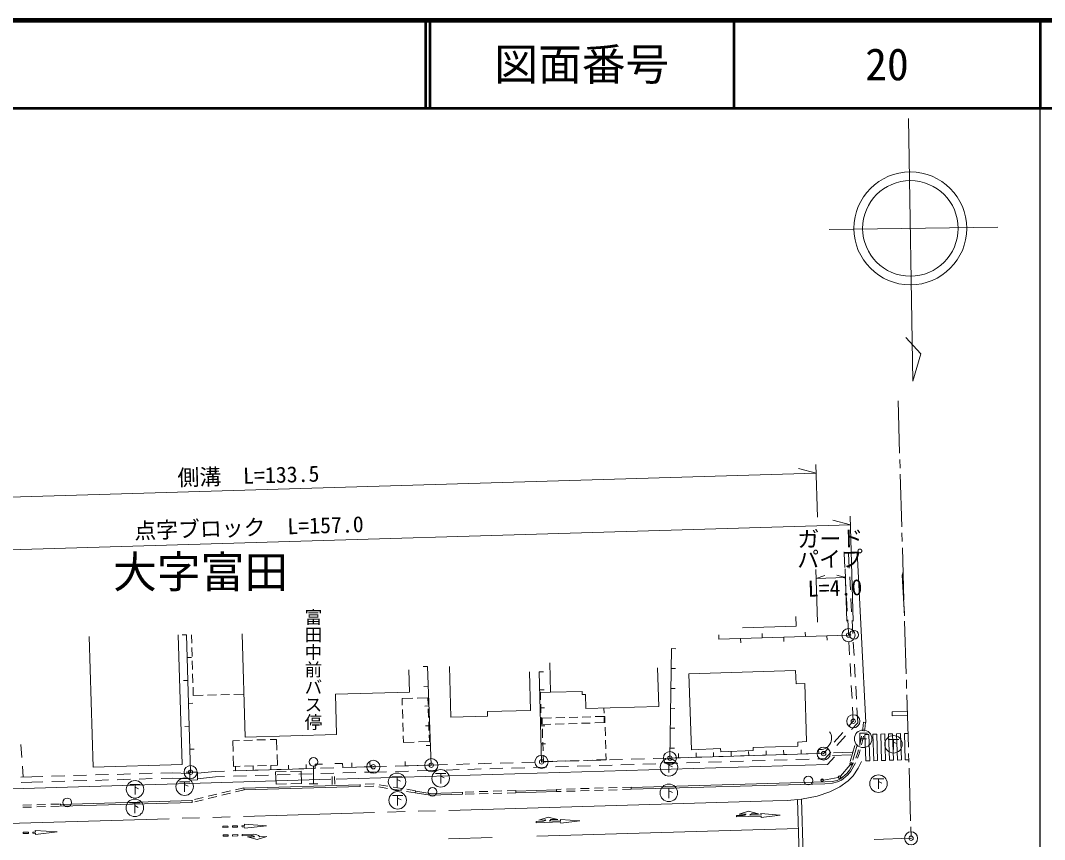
# Model space of a CAD drawing. Units: millimetres at full size, sheet at 1:1000; details may follow other scales. Extents: x 40000 to 680000, y 20000 to 380000.
# Drawn here: x 462478 to 579500, y 286456 to 380000 of the extents above; entities that cross this region are included whole.
import ezdxf
from ezdxf.enums import TextEntityAlignment as Align

# ---------------------------------------------------------------- set-up
doc = ezdxf.new("R2010")
doc.units = ezdxf.units.MM
doc.header["$LTSCALE"] = 1000
doc.header["$PDMODE"] = 32
doc.header["$PDSIZE"] = 500
doc.linetypes.add('CHAIN', pattern=[18.5, 12, -1.5, 3.5, -1.5])
for name, color, linetype, lineweight in [('M-BGD', 7, 'Continuous', 13), ('M-BGD-EXST', 7, 'Continuous', 13), ('M-BMK', 2, 'CHAIN', 13), ('M-BMK-ROW', 30, 'Continuous', 13), ('M-BMK-SRVR', 3, 'Continuous', 13), ('M-STR-HTXT', 7, 'Continuous', 13), ('M-STR-STRC', 7, 'Continuous', 13), ('M-TTL', 2, 'Continuous', 140), ('M-TTL-BAND', 7, 'Continuous', 25), ('M-TTL-LINE', 7, 'Continuous', 50)]:
    doc.layers.add(name, color=color, linetype=linetype, lineweight=lineweight)
doc.layers.add('M-BMK-HTXT', color=7, linetype='Continuous')
doc.layers.add('M-TTL-TXT', color=7, linetype='Continuous')
doc.styles.add('@ＭＳ ゴシック', font='')
doc.styles.add('ＭＳ ゴシック', font='')
doc.styles.get('@ＭＳ ゴシック').set_extended_font_data('@MS Gothic')
doc.styles.get('ＭＳ ゴシック').set_extended_font_data('MS Gothic')

msp = doc.modelspace()

# ---------------------------------------------------------------- linework, layer by layer
at = {"layer": 'M-BGD'}
for p, q in [((556588, 319139), (556676, 317541)), ((557087, 319167), (557181, 317463)), ((556731, 316543), (556813, 315045)), ((557236, 316465), (557318, 314967)), ((556868, 314046), (556951, 312549)), ((557373, 313969), (557456, 312471)), ((551105, 310831), (551070, 311928)), ((557006, 311550), (557088, 310052)), ((557511, 311472), (557593, 309975)), ((551105, 310831), (544970, 310633)), ((552167, 309649), (552152, 310149)), ((557104, 309802), (557088, 310302)), ((481446, 309845), (480946, 309830)), ((481446, 309845), (481919, 294155)), ((482050, 308866), (482021, 309840)), ((488138, 298147), (487798, 309929)), ((542295, 309344), (542279, 309844)), ((557104, 309802), (542295, 309344)), ((544763, 309420), (544778, 308921)), ((547231, 309497), (547216, 309996)), ((549699, 309573), (549715, 309073)), ((554635, 309726), (554651, 309226)), ((557143, 309054), (557226, 307556)), ((557648, 308976), (557731, 307478)), ((482093, 307367), (482064, 308367)), ((536856, 308257), (537356, 308250)), ((481525, 307230), (482024, 307245)), ((482136, 305868), (482107, 306867)), ((523034, 303286), (522952, 306641)), ((506947, 303296), (506875, 305847)), ((508994, 306224), (508495, 306205)), ((508994, 306224), (509425, 294948)), ((511658, 300434), (511487, 306200)), ((520777, 301199), (520651, 305621)), ((521757, 305610), (522257, 305623)), ((521757, 305610), (522257, 305623)), ((522020, 295319), (521757, 305610)), ((535415, 301645), (535288, 306075)), ((536826, 305984), (537326, 305978)), ((551057, 305774), (538838, 305394)), ((551057, 305774), (551105, 304233)), ((557280, 306558), (557363, 305060)), ((557786, 306480), (557868, 304982)), ((481603, 304615), (481104, 304600)), ((482180, 304368), (482151, 305368)), ((539148, 296713), (538838, 305394)), ((552108, 304263), (551105, 304233)), ((482222, 302895), (482194, 303868)), ((498463, 303056), (506947, 303296)), ((509080, 303969), (508581, 303950)), ((521810, 303552), (522310, 303565)), ((523034, 303286), (521887, 303258)), ((521912, 302417), (521887, 303248)), ((536796, 303711), (537296, 303705)), ((557418, 304062), (557500, 302564)), ((557923, 303984), (558005, 302486)), ((481682, 302000), (482182, 302015)), ((483360, 302927), (482222, 302895)), ((484859, 302971), (483860, 302942)), ((486359, 303014), (485359, 302985)), ((487996, 303061), (486858, 303028)), ((498597, 298449), (498463, 303056)), ((506081, 302542), (507307, 302584)), ((506106, 301791), (506081, 302542)), ((507806, 302601), (509032, 302643)), ((509032, 302643), (509058, 301892)), ((506158, 300292), (506124, 301291)), ((509167, 301714), (508667, 301694)), ((509075, 301393), (509110, 300393)), ((515833, 301058), (520777, 301199)), ((515848, 300557), (515833, 301058)), ((521862, 301494), (522362, 301506)), ((521957, 300918), (521927, 301918)), ((529163, 300885), (529145, 301465)), ((536765, 301439), (537265, 301432)), ((557555, 301565), (557643, 299967)), ((558060, 301488), (558154, 299784)), ((506209, 298793), (506175, 299792)), ((509127, 299894), (509161, 298894)), ((511658, 300434), (515848, 300557)), ((521997, 299588), (521972, 300418)), ((521997, 299588), (523097, 299621)), ((522079, 300304), (523165, 300336)), ((522101, 299581), (522079, 300304)), ((523597, 299636), (524596, 299666)), ((523665, 300351), (524665, 300381)), ((525096, 299681), (526096, 299711)), ((525165, 300396), (526164, 300426)), ((526596, 299726), (527595, 299756)), ((526664, 300441), (527663, 300471)), ((528095, 299771), (529195, 299804)), ((528163, 300486), (529250, 300518)), ((529195, 299804), (529178, 300385)), ((529250, 300518), (529271, 299796)), ((557136, 299414), (557643, 299967)), ((557452, 299020), (558154, 299784)), ((558831, 299852), (558753, 299099)), ((559030, 299832), (558831, 299852)), ((559030, 299832), (558951, 299071)), ((481761, 299385), (481261, 299370)), ((488138, 298147), (498597, 298449)), ((509253, 299458), (508753, 299439)), ((521915, 299435), (522415, 299448)), ((522146, 298082), (522116, 299081)), ((529286, 299296), (529316, 298296)), ((536735, 299166), (537235, 299159)), ((555444, 297573), (556459, 298678)), ((559270, 298584), (558395, 298584)), ((558395, 298584), (558395, 297209)), ((558753, 299099), (558710, 298860)), ((558951, 299071), (558909, 298839)), ((462628, 295818), (462515, 297313)), ((486735, 297744), (487495, 297766)), ((486735, 297744), (486771, 296523)), ((487995, 297780), (488994, 297809)), ((489494, 297823), (490494, 297852)), ((490994, 297867), (491753, 297889)), ((491789, 296668), (491753, 297889)), ((506252, 297542), (506227, 298293)), ((507478, 297584), (506252, 297542)), ((509204, 297644), (507978, 297601)), ((509178, 298394), (509204, 297644)), ((521967, 297377), (522467, 297390)), ((522190, 296582), (522160, 297582)), ((529331, 297797), (529361, 296797)), ((555761, 297178), (556775, 298283)), ((558509, 297751), (558388, 297294)), ((558395, 297959), (559145, 297959)), ((558603, 298270), (558509, 297751)), ((558704, 297707), (558590, 297273)), ((558802, 298249), (558704, 297707)), ((481840, 296770), (482340, 296785)), ((491838, 294947), (491803, 296168)), ((509339, 297203), (508839, 297184)), ((522227, 295360), (522205, 296083)), ((529376, 296297), (529397, 295574)), ((536705, 296893), (537205, 296887)), ((537690, 295787), (537675, 296287)), ((542488, 296832), (539148, 296713)), ((539691, 295847), (539676, 296346)), ((541691, 295907), (541676, 296406)), ((542500, 296482), (542488, 296832)), ((543692, 295966), (543677, 296466)), ((545693, 296026), (545678, 296526)), ((547274, 296077), (548773, 296121)), ((547694, 296086), (547679, 296586)), ((549694, 296146), (549679, 296646)), ((549773, 296151), (551272, 296195)), ((551695, 296206), (551680, 296706)), ((552272, 296225), (554260, 296284)), ((553696, 296266), (553681, 296766)), ((554260, 296284), (554768, 296837)), ((554382, 295677), (555084, 296442)), ((555268, 296049), (557365, 296139)), ((555403, 296355), (557505, 296449)), ((557838, 297211), (557307, 295384)), ((558072, 297221), (557590, 295499)), ((558123, 296285), (557935, 295761)), ((558236, 296714), (558123, 296285)), ((558314, 296226), (558140, 295739)), ((558437, 296692), (558314, 296226)), ((486785, 296023), (486820, 294802)), ((489579, 294882), (490579, 294911)), ((491090, 294410), (491076, 294909)), ((491079, 294925), (491838, 294947)), ((493112, 294465), (493098, 294964)), ((495134, 294520), (495121, 295019)), ((500344, 294704), (500330, 295204)), ((502430, 294763), (502416, 295263)), ((506440, 294873), (506426, 295372)), ((506440, 294873), (506426, 295372)), ((509425, 294952), (506440, 294873)), ((507801, 294908), (509302, 294949)), ((509425, 294948), (508925, 294929)), ((509425, 294948), (508925, 294929)), ((509302, 294949), (511290, 295008)), ((509425, 294952), (509411, 295452)), ((512290, 295037), (513789, 295082)), ((514788, 295112), (516288, 295156)), ((517287, 295186), (518787, 295230)), ((519786, 295260), (521286, 295305)), ((522020, 295319), (522519, 295331)), ((523313, 295392), (522227, 295360)), ((522285, 295334), (523784, 295379)), ((524813, 295437), (523813, 295407)), ((524784, 295409), (526283, 295453)), ((526312, 295482), (525312, 295452)), ((527811, 295527), (526812, 295497)), ((527283, 295483), (528782, 295527)), ((529397, 295574), (528311, 295542)), ((528602, 294912), (530101, 294956)), ((529782, 295557), (531281, 295602)), ((531101, 294986), (532600, 295030)), ((532281, 295631), (533780, 295676)), ((533600, 295060), (535099, 295105)), ((534780, 295705), (536279, 295750)), ((536099, 295134), (537598, 295179)), ((537279, 295780), (538778, 295824)), ((538598, 295209), (540097, 295253)), ((539777, 295854), (541277, 295898)), ((541096, 295283), (542596, 295327)), ((542276, 295928), (543776, 295973)), ((543595, 295357), (545095, 295402)), ((544775, 296002), (546275, 296047)), ((546094, 295431), (547594, 295476)), ((548593, 295505), (550092, 295550)), ((551092, 295580), (552591, 295624)), ((553591, 295654), (554382, 295677)), ((557673, 295221), (557667, 295209)), ((557884, 295196), (557847, 295121)), ((462798, 293577), (462704, 294820)), ((468539, 293749), (470039, 293794)), ((471038, 293824), (472538, 293869)), ((473537, 293899), (475036, 293944)), ((476036, 293974), (477535, 294019)), ((478535, 294048), (479801, 294086)), ((479801, 294086), (481833, 294007)), ((481919, 294155), (481419, 294140)), ((482715, 294015), (484741, 294220)), ((484741, 294220), (485776, 294251)), ((486775, 294282), (488275, 294328)), ((486820, 294802), (487580, 294824)), ((487045, 294300), (487032, 294800)), ((488080, 294839), (489079, 294868)), ((489067, 294355), (489054, 294855)), ((489274, 294358), (490773, 294404)), ((489303, 293749), (490802, 293794)), ((491636, 294172), (492838, 294213)), ((491684, 292763), (491636, 294172)), ((491773, 294434), (493272, 294480)), ((491802, 293825), (493301, 293871)), ((493338, 294230), (494540, 294271)), ((494272, 294510), (495771, 294556)), ((494301, 293901), (495800, 293947)), ((494540, 294271), (494588, 292863)), ((495955, 294815), (495955, 292815)), ((496771, 294587), (498270, 294632)), ((496799, 293977), (498299, 294023)), ((499269, 294663), (500769, 294709)), ((499298, 294053), (500798, 294099)), ((501768, 294739), (502802, 294771)), ((501797, 294130), (502820, 294161)), ((502802, 294771), (504303, 294812)), ((502820, 294161), (504320, 294202)), ((505302, 294839), (506802, 294880)), ((505320, 294229), (506819, 294270)), ((507819, 294298), (509319, 294339)), ((509319, 294339), (510110, 294362)), ((511110, 294392), (512609, 294437)), ((513609, 294466), (515108, 294511)), ((516107, 294541), (517607, 294585)), ((518606, 294615), (520106, 294659)), ((521105, 294689), (522605, 294734)), ((523604, 294763), (525103, 294808)), ((526103, 294837), (527602, 294882)), ((462529, 293569), (463775, 293606)), ((462547, 292959), (463793, 292996)), ((463775, 293606), (465041, 293644)), ((463793, 292996), (465049, 293034)), ((466040, 293674), (467540, 293719)), ((466048, 293064), (467548, 293109)), ((468547, 293139), (470046, 293184)), ((471046, 293214), (472545, 293259)), ((473545, 293289), (475044, 293334)), ((476044, 293364), (477543, 293408)), ((478543, 293438), (479798, 293476)), ((479798, 293476), (481838, 293397)), ((482720, 293403), (484781, 293611)), ((484781, 293611), (485804, 293642)), ((486804, 293673), (488303, 293718)), ((501301, 292707), (488018, 292317)), ((492886, 292804), (491684, 292763)), ((494588, 292863), (493386, 292822)), ((495455, 292815), (496455, 292815)), ((498084, 293648), (498101, 292748)), ((498376, 293656), (498404, 292759)), ((501306, 292507), (501299, 292757)), ((502832, 292558), (501843, 292525)), ((502848, 292808), (501884, 292777)), ((502843, 292556), (502832, 292558)), ((502883, 292803), (502848, 292808)), ((504462, 292545), (503475, 292706)), ((484904, 291628), (483931, 291396)), ((486460, 292000), (485488, 291768)), ((486468, 291745), (485495, 291512)), ((488016, 292372), (487044, 292139)), ((488024, 292117), (487051, 291884)), ((504422, 292299), (503435, 292460)), ((506001, 292041), (505014, 292202)), ((506041, 292288), (505054, 292449)), ((507580, 291784), (506593, 291945)), ((507620, 292031), (506633, 292192)), ((509300, 291708), (507612, 291981)), ((513003, 291618), (509287, 291507)), ((512998, 291818), (509300, 291708)), ((513003, 291618), (512996, 291868)), ((514297, 291905), (513297, 291877)), ((514304, 291656), (513305, 291627)), ((515896, 291951), (514897, 291923)), ((515904, 291701), (514904, 291673)), ((517496, 291997), (516496, 291968)), ((517503, 291747), (516504, 291718)), ((519095, 292042), (518096, 292014)), ((519103, 291792), (518103, 291764)), ((523734, 292130), (519097, 291992)), ((524267, 292196), (523733, 292180)), ((523740, 291930), (523733, 292180)), ((524275, 291946), (523740, 291930)), ((525867, 292244), (524867, 292214)), ((525874, 291995), (524874, 291964)), ((527466, 292293), (526466, 292263)), ((527473, 292043), (526474, 292013)), ((529065, 292341), (528066, 292311)), ((529072, 292091), (528073, 292061)), ((530664, 292390), (529665, 292359)), ((530672, 292140), (529672, 292110)), ((532264, 292438), (531264, 292408)), ((532271, 292188), (531271, 292158)), ((462743, 290385), (463742, 290415)), ((464342, 290433), (465341, 290462)), ((465941, 290480), (466941, 290510)), ((465948, 290230), (466948, 290260)), ((482089, 290900), (467068, 290464)), ((482095, 290700), (482088, 290955)), ((483348, 291256), (482375, 291024)), ((483355, 291001), (482383, 290769)), ((484911, 291373), (483939, 291141)), ((462750, 290135), (463749, 290165)), ((464349, 290183), (465349, 290212))]:
    msp.add_line(p, q, dxfattribs=at)
for points in [[(480500, 309817), (480945, 295028), (470791, 294722), (470341, 309660)], [(553696, 296266), (536690, 295757), (536856, 308257)], [(552108, 304263), (552308, 297639), (551312, 297590)], [(523034, 303286), (526647, 303375), (526656, 303006), (527038, 303018), (527086, 301407), (535415, 301645)], [(551312, 297590), (551326, 297118), (546205, 296946), (546193, 296614), (542500, 296482)], [(496996, 295077), (496135, 295042), (496145, 294547), (487045, 294300)], [(502430, 294763), (499301, 294675), (499286, 295152), (498419, 295135)], [(498538, 293359), (554686, 295022), (555501, 295911)], [(557847, 295121), (557367, 294247), (557039, 293840), (556299, 293229), (555853, 293024), (555264, 292891), (554407, 292832), (532271, 292188), (532264, 292438)], [(557672, 295217), (557200, 294359), (556896, 293981), (556192, 293399), (555788, 293214), (555235, 293089), (554397, 293032), (532265, 292388)], [(458974, 292178), (482996, 292883), (497938, 293342)], [(501306, 292507), (488024, 292117), (488016, 292372)], [(509287, 291507), (507580, 291784), (507620, 292031)], [(523740, 291930), (519103, 291792), (519095, 292042)], [(482095, 290700), (467074, 290264), (467067, 290514)]]:
    msp.add_lwpolyline(points, dxfattribs=at)
msp.add_lwpolyline([(481840, 293245), (481832, 294154), (482714, 294162), (482722, 293253)], close=True, dxfattribs=at)
for centre, radius in [((557725, 309843), 500), ((558770, 297959), 1000), ((495955, 295315), 500), ((552512, 293182), 500), ((509554, 291907), 500), ((467822, 290692), 500)]:
    msp.add_circle(centre, radius, dxfattribs=at)
msp.add_arc((553875, 298025), 1296, 262.04066, 35.21864, dxfattribs=at)
at = {"layer": 'M-BGD-EXST'}
for p, q in [((561648, 297886), (562848, 297886)), ((562248, 297886), (562248, 296736)), ((562248, 297586), (562648, 297386)), ((535979, 295251), (537179, 295251)), ((536579, 295251), (536579, 294101)), ((536579, 294951), (536979, 294751)), ((509901, 293986), (511101, 293986)), ((510501, 293986), (510501, 292836)), ((474972, 292730), (476172, 292730)), ((475572, 292730), (475572, 291580)), ((480632, 293047), (481832, 293047)), ((481232, 293047), (481232, 291897)), ((481232, 292747), (481632, 292547)), ((504912, 293601), (506112, 293601)), ((505512, 293601), (505512, 292451)), ((505512, 293301), (505912, 293101)), ((510501, 293686), (510901, 293486)), ((559926, 293382), (561126, 293382)), ((560526, 293382), (560526, 292232)), ((560526, 293082), (560926, 292882)), ((475572, 292430), (475972, 292230)), ((504977, 291485), (506177, 291485)), ((505577, 291485), (505577, 290335)), ((535975, 292328), (537175, 292328)), ((536575, 292328), (536575, 291178)), ((536575, 292028), (536975, 291828)), ((474939, 290630), (476139, 290630)), ((475539, 290630), (475539, 289480)), ((475539, 290330), (475939, 290130)), ((505577, 291185), (505977, 290985))]:
    msp.add_line(p, q, dxfattribs=at)
for centre in [(562248, 297336), (536579, 294701), (505512, 293051), (510501, 293436), (560526, 292832), (475572, 292180), (481232, 292497), (536575, 291778), (505577, 290935), (475539, 290080)]:
    msp.add_circle(centre, 1000, dxfattribs=at)
at = {"layer": 'M-BMK'}
for p, q in [((562763, 336570), (562942, 330572)), ((562962, 329873), (562992, 328873)), ((563013, 328173), (563192, 322176)), ((563213, 321476), (563242, 320477)), ((563263, 319777), (563442, 313780)), ((563463, 313080), (563492, 312080)), ((563513, 311381), (563692, 305383)), ((563713, 304684), (563743, 303684)), ((563763, 302985), (563942, 296987)), ((563963, 296287), (563993, 295288)), ((564014, 294588), (564192, 288591)), ((564213, 287891), (564243, 286892)), ((560029, 286466), (564252, 286592))]:
    msp.add_line(p, q, dxfattribs=at)
at = {"layer": 'M-BMK-ROW'}
for centre in [(557104, 309802), (557648, 299957), (522020, 295319), (536690, 295757), (554262, 296270), (502798, 294767), (509425, 294948), (481919, 294144)]:
    msp.add_circle(centre, 750, dxfattribs=at)
for p in [(557104, 309802), (557648, 299957), (554262, 296270), (502798, 294767), (509425, 294948), (522020, 295319), (536690, 295757), (481919, 294144)]:
    msp.add_point(p, dxfattribs=at)
at = {"layer": 'M-BMK-SRVR'}
msp.add_line((574161, 356411), (554875, 356114), dxfattribs=at)
msp.add_lwpolyline([(563974, 368789), (564437, 338792), (565378, 341931), (563648, 343778)], dxfattribs=at)
for centre, radius in [((564167, 356257), 6451), ((564167, 356257), 5458), ((564252, 286592), 750)]:
    msp.add_circle(centre, radius, dxfattribs=at)
msp.add_point((564252, 286592), dxfattribs=at)
at = {"layer": 'M-STR-HTXT'}
for p, q in [((553559, 323290), (553381, 329287)), ((423488, 324417), (553410, 328287)), ((553410, 328287), (551393, 328828)), ((557649, 311406), (557292, 323401)), ((410667, 318032), (557321, 322401)), ((557321, 322401), (555304, 322941)), ((553550, 311284), (553371, 317281)), ((556911, 311384), (556732, 317382)), ((553401, 316282), (554391, 316611)), ((553401, 316282), (556762, 316382)), ((556762, 316382), (555754, 316652))]:
    msp.add_line(p, q, dxfattribs=at)
at = {"layer": 'M-STR-STRC'}
for p, q in [((559099, 299834), (558086, 319311)), ((563820, 301084), (562091, 301035)), ((556172, 293691), (557298, 294990)), ((554235, 293252), (555926, 293551)), ((551274, 291019), (551479, 284712)), ((551723, 291053), (551928, 284725)), ((484446, 288986), (486443, 289047)), ((487945, 289094), (502930, 289527)), ((504425, 289578), (506424, 289637)), ((507923, 289681), (509923, 289740)), ((545048, 289205), (544305, 289184)), ((544305, 289184), (544310, 289034)), ((547108, 289115), (544310, 289034)), ((547104, 289265), (545817, 289228)), ((546800, 289406), (546000, 289383)), ((547100, 289415), (547104, 289265)), ((547113, 288965), (547108, 289115)), ((480948, 288879), (482947, 288940)), ((490592, 288031), (488087, 288194)), ((488087, 288194), (488091, 288044)), ((488098, 287744), (488095, 287894)), ((490592, 288031), (488098, 287744)), ((522145, 288544), (521403, 288522)), ((521403, 288522), (521407, 288372)), ((524206, 288457), (521407, 288372)), ((524201, 288607), (522915, 288568)), ((523897, 288748), (523097, 288724)), ((524197, 288757), (524201, 288607)), ((524210, 288307), (524206, 288457)), ((466676, 287330), (464170, 287472)), ((464170, 287472), (464175, 287322)), ((464185, 287022), (464180, 287172)), ((466676, 287330), (464185, 287022)), ((490628, 286793), (489828, 286775)), ((551382, 287697), (521496, 286824)), ((516370, 286678), (511400, 286518))]:
    msp.add_line(p, q, dxfattribs=at)
for points in [[(563495, 311987), (563242, 316657), (563345, 317036)], [(563833, 300635), (562104, 300585), (562091, 301035)], [(563895, 298571), (563493, 298559), (563594, 295557), (563984, 295569)], [(511429, 289781), (548439, 290865), (550084, 290929), (551723, 291053), (553519, 291408), (554954, 291890), (556127, 292476), (557063, 293143), (557629, 293722), (558205, 294606), (558592, 295378)], [(546800, 289406), (545691, 289674), (544601, 289342), (545400, 289366)], [(547113, 288965), (549305, 289254), (547100, 289415)], [(479463, 288835), (446538, 287856), (430605, 287371), (427844, 287364), (425127, 287535), (422150, 287908)], [(486195, 287847), (485595, 287832), (485592, 287982), (486191, 287997), (486195, 287847), (485595, 287832), (485592, 287982), (486191, 287997)], [(488091, 288044), (487791, 288036), (487795, 287886), (488095, 287894)], [(523897, 288748), (522788, 289014), (521698, 288681), (522498, 288705)], [(524210, 288307), (526403, 288599), (524197, 288757)], [(464175, 287322), (463875, 287312), (463880, 287162), (464180, 287172)], [(485622, 286981), (485626, 286831), (486225, 286844), (486222, 286994), (485622, 286981), (485626, 286831), (486225, 286844)], [(486725, 286856), (487325, 286869), (487322, 287019), (486722, 287006), (486725, 286856), (487325, 286869)], [(488868, 286903), (487825, 286880), (487822, 287030), (489107, 287059)], [(490628, 286793), (489535, 286468), (488428, 286744), (489228, 286761)]]:
    msp.add_lwpolyline(points, dxfattribs=at)
for points in [[(559428, 298463), (558978, 298450), (559079, 295428), (559529, 295441)], [(560432, 295467), (560331, 298485), (559881, 298472), (559982, 295454)], [(561335, 295492), (561234, 298507), (560784, 298494), (560885, 295480)], [(562238, 295518), (562137, 298529), (561687, 298516), (561788, 295505)], [(563141, 295544), (563040, 298550), (562590, 298538), (562691, 295531)], [(487291, 288024), (487295, 287874), (486695, 287859), (486691, 288009)], [(463376, 287295), (463381, 287145), (462781, 287126), (462776, 287276)]]:
    msp.add_lwpolyline(points, close=True, dxfattribs=at)
for centre, radius in [((557396, 295104), 150), ((557396, 295104), 120), ((557396, 295104), 100), ((556073, 293577), 150), ((554088, 293226), 150), ((554088, 293226), 120), ((554088, 293226), 100), ((556073, 293577), 120), ((556073, 293577), 100)]:
    msp.add_circle(centre, radius, dxfattribs=at)
for centre, radius, start, end in [((545033, 289705), 500, 271.6698, 317.24282), ((545266, 290062), 1000, 271.66981, 271.66983), ((545266, 290062), 1000, 303.45815, 317.24282), ((522130, 289044), 500, 271.75098, 317.324), ((522362, 289401), 1000, 271.75099, 271.75101), ((522362, 289401), 1000, 303.53934, 317.324), ((488879, 286403), 500, 45.70493, 91.27795), ((489129, 286059), 1000, 45.70493, 91.27794)]:
    msp.add_arc(centre, radius, start, end, dxfattribs=at)
at = {"layer": 'M-TTL'}
msp.add_line((680000, 380000), (40000, 380000), dxfattribs=at)
at = {"layer": 'M-TTL-BAND'}
msp.add_line((579000, 20000), (579000, 370000), dxfattribs=at)
at = {"layer": 'M-TTL-LINE'}
for p, q in [((508747, 380000), (508747, 370000)), ((509247, 380000), (509247, 370000)), ((543997, 380000), (543997, 370000)), ((579000, 380000), (579000, 370000)), ((40000, 370000), (680000, 370000))]:
    msp.add_line(p, q, dxfattribs=at)

# ---------------------------------------------------------------- texts
at = {"layer": 'M-BMK-HTXT', "style": 'ＭＳ ゴシック'}
msp.add_text('大字富田', height=3666, dxfattribs=at).set_placement((473061, 314086), align=Align.BOTTOM_LEFT)
at = {"layer": 'M-BMK-HTXT', "style": '@ＭＳ ゴシック'}
msp.add_text('富田中前バス停', height=1466, rotation=270, dxfattribs=at).set_placement((495929, 312877), align=Align.MIDDLE_LEFT)
at = {"layer": 'M-STR-HTXT', "style": 'ＭＳ ゴシック'}
for s, rotation, p in [('側溝  L=133.5', 1.706, (480465, 326308)), ('点字ブロック  L=157.0', 1.706, (475526, 320240)), ('パイプ ', 0.875, (551261, 316957)), ('L=4.0', 1.706, (552483, 313636))]:
    msp.add_text(s, height=1833, rotation=rotation, dxfattribs=at).set_placement(p, align=Align.BOTTOM_LEFT)
msp.add_text('ガード', height=1833, rotation=0.875, dxfattribs=at).set_placement((555041, 319346), align=Align.BOTTOM_CENTER)
at = {"layer": 'M-TTL-TXT', "style": 'ＭＳ ゴシック'}
for s, p in [('図面番号', (526622, 375000)), ('20', (561497, 375000))]:
    msp.add_text(s, height=3666, dxfattribs=at).set_placement(p, align=Align.MIDDLE_CENTER)

doc.saveas('drawing.dxf')
